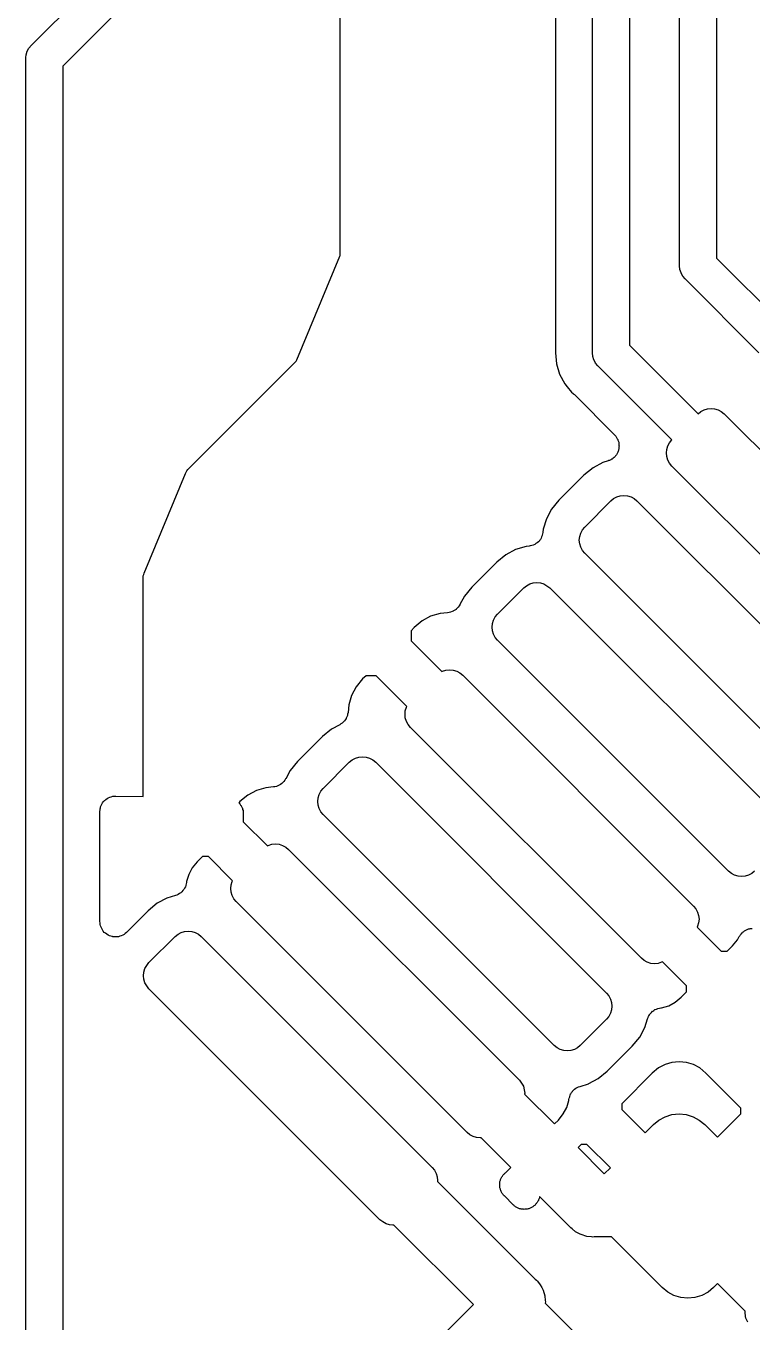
# Model space of a CAD drawing. Extents: x 70 to 232, y -100 to -50.
# Drawn here: x 223.93 to 226.87, y -70.88 to -65.62 of the extents above; entities that cross this region are included whole.
import ezdxf

# ---------------------------------------------------------------- set-up
doc = ezdxf.new("R2010")
doc.units = 0
doc.layers.add('BLACK', color=7, linetype='CONTINUOUS')

msp = doc.modelspace()

# ---------------------------------------------------------------- linework, layer by layer
at = {"layer": 'BLACK', "linetype": 'CONTINUOUS'}
for p, q in [((225.2, -66.5469), (225.2, -61.7933)), ((226.224, -66.9414), (226.224, -62.5283)), ((226.074, -62.5388), (226.074, -66.9309)), ((226.374, -62.5557), (226.374, -66.914)), ((226.577, -66.5878), (226.577, -62.7335)), ((226.727, -62.8261), (226.727, -66.5604)), ((223.95, -65.6944), (224.425, -65.2189)), ((224.55, -65.3056), (224.075, -65.7811)), ((223.925, -65.7459), (223.926, -65.7353)), ((223.926, -65.7353), (223.93, -65.7212)), ((223.93, -65.7212), (223.937, -65.7081)), ((223.937, -65.7081), (223.947, -65.6967)), ((223.947, -65.6967), (223.95, -65.6944)), ((223.925, -65.75), (223.925, -65.7459)), ((223.925, -65.7537), (223.925, -65.75)), ((223.925, -73.075), (223.925, -65.7537)), ((224.075, -65.7811), (224.075, -73.075)), ((225.024, -66.9739), (225.199, -66.5529)), ((225.199, -66.5529), (225.2, -66.5499)), ((225.2, -66.5499), (225.2, -66.5469)), ((226.727, -66.5604), (227.005, -66.8385)), ((226.577, -66.5915), (226.577, -66.5878)), ((226.578, -66.6062), (226.577, -66.5915)), ((226.583, -66.6203), (226.578, -66.6062)), ((226.585, -66.6246), (226.583, -66.6203)), ((226.59, -66.6334), (226.585, -66.6246)), ((226.599, -66.6448), (226.59, -66.6334)), ((226.602, -66.6471), (226.599, -66.6448)), ((226.899, -66.9445), (226.602, -66.6471)), ((226.074, -66.9318), (226.073, -66.9344)), ((226.073, -66.9344), (226.073, -66.9371)), ((226.073, -66.9371), (226.073, -66.9451)), ((226.073, -66.9451), (226.077, -66.9892)), ((226.074, -66.9309), (226.074, -66.9318)), ((226.223, -66.9451), (226.224, -66.9414)), ((226.225, -66.9598), (226.223, -66.9451)), ((226.374, -66.914), (226.652, -67.192)), ((224.586, -67.4143), (225.021, -66.979)), ((225.021, -66.979), (225.023, -66.9766)), ((225.023, -66.9766), (225.024, -66.9739)), ((226.077, -66.9892), (226.09, -67.0316)), ((226.229, -66.9739), (226.225, -66.9598)), ((226.234, -66.9825), (226.229, -66.9739)), ((226.236, -66.9869), (226.234, -66.9825)), ((226.245, -66.9983), (226.236, -66.9869)), ((226.248, -67.0007), (226.245, -66.9983)), ((226.546, -67.2981), (226.248, -67.0007)), ((226.09, -67.0316), (226.111, -67.0707)), ((226.111, -67.0707), (226.121, -67.0828)), ((226.121, -67.0828), (226.121, -67.0828)), ((226.121, -67.0828), (226.139, -67.1049)), ((226.139, -67.1049), (226.145, -67.11)), ((226.145, -67.11), (226.146, -67.1106)), ((226.146, -67.1106), (226.147, -67.1125)), ((226.147, -67.1125), (226.15, -67.1142)), ((226.15, -67.1142), (226.313, -67.2778)), ((226.652, -67.192), (226.663, -67.1827)), ((226.663, -67.1827), (226.676, -67.1758)), ((226.676, -67.1758), (226.69, -67.1715)), ((226.69, -67.1715), (226.705, -67.1701)), ((226.705, -67.1701), (226.719, -67.1715)), ((226.719, -67.1715), (226.733, -67.1758)), ((226.733, -67.1758), (226.746, -67.1827)), ((226.746, -67.1827), (226.758, -67.192)), ((226.758, -67.192), (227.695, -68.1289)), ((226.313, -67.2778), (226.314, -67.2784)), ((226.314, -67.2784), (226.316, -67.2807)), ((226.316, -67.2807), (226.318, -67.2828)), ((226.318, -67.2828), (226.319, -67.2855)), ((226.319, -67.2855), (226.321, -67.2881)), ((226.321, -67.2881), (226.323, -67.2907)), ((226.323, -67.2907), (226.324, -67.2932)), ((226.324, -67.2932), (226.326, -67.2962)), ((226.326, -67.2962), (226.327, -67.2991)), ((226.327, -67.2991), (226.328, -67.3019)), ((226.328, -67.3019), (226.329, -67.3047)), ((226.329, -67.3047), (226.33, -67.3079)), ((226.33, -67.3079), (226.331, -67.311)), ((226.331, -67.311), (226.331, -67.3139)), ((226.331, -67.3139), (226.331, -67.3168)), ((226.331, -67.3168), (226.331, -67.3201)), ((226.331, -67.3201), (226.332, -67.3233)), ((226.529, -67.3224), (226.536, -67.3095)), ((226.536, -67.3095), (226.546, -67.2981)), ((226.306, -67.3736), (226.303, -67.3757)), ((226.308, -67.3718), (226.306, -67.3736)), ((226.311, -67.3697), (226.308, -67.3718)), ((226.313, -67.3679), (226.311, -67.3697)), ((226.315, -67.3654), (226.313, -67.3679)), ((226.317, -67.3631), (226.315, -67.3654)), ((226.319, -67.3606), (226.317, -67.3631)), ((226.321, -67.3584), (226.319, -67.3606)), ((226.322, -67.3555), (226.321, -67.3584)), ((226.324, -67.3528), (226.322, -67.3555)), ((226.325, -67.3501), (226.324, -67.3528)), ((226.327, -67.3475), (226.325, -67.3501)), ((226.328, -67.3444), (226.327, -67.3475)), ((226.329, -67.3414), (226.328, -67.3444)), ((226.33, -67.3357), (226.329, -67.3385)), ((226.329, -67.3385), (226.329, -67.3414)), ((226.331, -67.3324), (226.33, -67.3357)), ((226.332, -67.3233), (226.331, -67.3263)), ((226.331, -67.3263), (226.331, -67.3292)), ((226.331, -67.3292), (226.331, -67.3324)), ((226.524, -67.3511), (226.525, -67.3365)), ((226.525, -67.3658), (226.524, -67.3511)), ((226.525, -67.3365), (226.529, -67.3224)), ((226.529, -67.3798), (226.525, -67.3658)), ((224.575, -67.429), (224.578, -67.4239)), ((224.578, -67.4232), (224.582, -67.4188)), ((224.578, -67.4236), (224.578, -67.4232)), ((224.578, -67.4239), (224.578, -67.4236)), ((224.582, -67.4188), (224.586, -67.4143)), ((226.226, -67.4109), (226.189, -67.441)), ((226.265, -67.3901), (226.226, -67.4109)), ((226.287, -67.3834), (226.265, -67.3901)), ((226.289, -67.3823), (226.287, -67.3834)), ((226.292, -67.3815), (226.289, -67.3823)), ((226.295, -67.3799), (226.292, -67.3815)), ((226.298, -67.3787), (226.295, -67.3799)), ((226.301, -67.377), (226.298, -67.3787)), ((226.303, -67.3757), (226.301, -67.377)), ((226.536, -67.3928), (226.529, -67.3798)), ((226.546, -67.4042), (226.536, -67.3928)), ((227.483, -68.3411), (226.546, -67.4042)), ((224.405, -67.8383), (224.572, -67.4349)), ((224.572, -67.4341), (224.575, -67.429)), ((224.572, -67.4348), (224.572, -67.4341)), ((224.572, -67.4349), (224.572, -67.4348)), ((224.572, -67.4348), (224.572, -67.4348)), ((224.572, -67.4348), (224.572, -67.4348)), ((226.189, -67.441), (226.087, -67.5426)), ((226.309, -67.5363), (226.322, -67.5293)), ((226.322, -67.5293), (226.336, -67.5251)), ((226.336, -67.5251), (226.351, -67.5236)), ((226.351, -67.5236), (226.366, -67.5251)), ((226.366, -67.5251), (226.38, -67.5293)), ((226.38, -67.5293), (226.393, -67.5363)), ((226.057, -67.5793), (226.037, -67.6183)), ((226.087, -67.5426), (226.057, -67.5793)), ((226.192, -67.6517), (226.298, -67.5456)), ((226.298, -67.5456), (226.309, -67.5363)), ((226.393, -67.5363), (226.404, -67.5456)), ((226.404, -67.5456), (227.341, -68.4825)), ((226.037, -67.6183), (226.024, -67.6606)), ((226.02, -67.6856), (226.017, -67.6911)), ((226.021, -67.6793), (226.02, -67.6852)), ((226.02, -67.6852), (226.02, -67.6854)), ((226.02, -67.6854), (226.02, -67.6856)), ((226.022, -67.6735), (226.021, -67.6793)), ((226.024, -67.6606), (226.022, -67.6726)), ((226.022, -67.6726), (226.022, -67.673)), ((226.022, -67.673), (226.022, -67.673)), ((226.022, -67.673), (226.022, -67.673)), ((226.022, -67.673), (226.022, -67.6735)), ((226.17, -67.7047), (226.172, -67.6901)), ((226.172, -67.6901), (226.176, -67.676)), ((226.176, -67.676), (226.183, -67.663)), ((226.183, -67.663), (226.192, -67.6517)), ((225.954, -67.7308), (225.911, -67.7436)), ((225.966, -67.7296), (225.954, -67.7308)), ((225.971, -67.7284), (225.966, -67.7296)), ((225.977, -67.7273), (225.971, -67.7284)), ((225.978, -67.7272), (225.977, -67.7272)), ((225.977, -67.7272), (225.977, -67.7273)), ((225.983, -67.7249), (225.978, -67.7272)), ((225.989, -67.7227), (225.983, -67.7249)), ((225.994, -67.7192), (225.989, -67.7225)), ((225.989, -67.7225), (225.989, -67.7226)), ((225.989, -67.7226), (225.989, -67.7227)), ((225.999, -67.7159), (225.994, -67.7192)), ((226.004, -67.7114), (225.999, -67.7156)), ((225.999, -67.7156), (225.999, -67.7157)), ((225.999, -67.7157), (225.999, -67.7159)), ((226.008, -67.7072), (226.004, -67.7114)), ((226.012, -67.7019), (226.008, -67.7069)), ((226.008, -67.7069), (226.008, -67.707)), ((226.008, -67.707), (226.008, -67.7072)), ((226.015, -67.697), (226.012, -67.7019)), ((226.017, -67.6911), (226.015, -67.6966)), ((226.015, -67.6966), (226.015, -67.6968)), ((226.015, -67.6968), (226.015, -67.697)), ((226.172, -67.7193), (226.17, -67.7047)), ((226.176, -67.7334), (226.172, -67.7193)), ((226.183, -67.7464), (226.176, -67.7334)), ((225.836, -67.7945), (225.734, -67.8962)), ((225.872, -67.7645), (225.836, -67.7945)), ((225.911, -67.7436), (225.872, -67.7645)), ((226.192, -67.7577), (226.183, -67.7464)), ((227.129, -68.6946), (226.192, -67.7577)), ((224.401, -67.8494), (224.403, -67.8439)), ((224.403, -67.8439), (224.405, -67.8383)), ((224.4, -67.8617), (224.401, -67.856)), ((224.4, -67.8625), (224.4, -67.8617)), ((224.4, -67.8626), (224.4, -67.8625)), ((224.4, -67.8625), (224.4, -67.8625)), ((224.4, -67.8625), (224.4, -67.8625)), ((224.4, -68.7453), (224.4, -67.8626)), ((224.401, -67.8498), (224.401, -67.8494)), ((224.401, -67.8502), (224.401, -67.8498)), ((224.401, -67.856), (224.401, -67.8502)), ((225.734, -67.8962), (225.704, -67.9328)), ((225.838, -68.0052), (225.945, -67.8991)), ((225.945, -67.8991), (225.956, -67.8898)), ((225.956, -67.8898), (225.969, -67.8829)), ((225.969, -67.8829), (225.983, -67.8786)), ((225.983, -67.8786), (225.998, -67.8772)), ((225.998, -67.8772), (226.012, -67.8786)), ((226.012, -67.8786), (226.026, -67.8829)), ((226.026, -67.8829), (226.039, -67.8898)), ((226.039, -67.8898), (226.051, -67.8991)), ((226.051, -67.8991), (226.988, -68.8361)), ((225.704, -67.9328), (225.686, -67.9662)), ((225.605, -68.0026), (225.567, -68.014)), ((225.636, -67.9995), (225.605, -68.0026)), ((225.642, -67.9983), (225.636, -67.9995)), ((225.648, -67.9972), (225.642, -67.9983)), ((225.654, -67.9948), (225.648, -67.997)), ((225.648, -67.997), (225.648, -67.9971)), ((225.648, -67.9971), (225.648, -67.9972)), ((225.659, -67.9926), (225.654, -67.9948)), ((225.66, -67.9924), (225.659, -67.9926)), ((225.665, -67.9891), (225.66, -67.9923)), ((225.66, -67.9923), (225.66, -67.9924)), ((225.67, -67.9858), (225.665, -67.9891)), ((225.674, -67.9813), (225.67, -67.9855)), ((225.67, -67.9855), (225.67, -67.9856)), ((225.67, -67.9856), (225.67, -67.9858)), ((225.679, -67.9772), (225.674, -67.9813)), ((225.682, -67.9718), (225.679, -67.9767)), ((225.679, -67.9767), (225.679, -67.9769)), ((225.679, -67.9769), (225.679, -67.9772)), ((225.686, -67.967), (225.682, -67.9718)), ((225.686, -67.9662), (225.686, -67.9664)), ((225.686, -67.9664), (225.686, -67.9664)), ((225.686, -67.9664), (225.686, -67.9664)), ((225.686, -67.9664), (225.686, -67.967)), ((225.829, -68.0166), (225.838, -68.0052)), ((225.532, -68.0326), (225.5, -68.059)), ((225.567, -68.014), (225.532, -68.0326)), ((225.817, -68.0582), (225.818, -68.0436)), ((225.818, -68.0729), (225.817, -68.0582)), ((225.818, -68.0436), (225.822, -68.0295)), ((225.822, -68.0295), (225.829, -68.0166)), ((225.5, -68.059), (225.488, -68.0723)), ((225.488, -68.0723), (225.488, -68.1139)), ((225.822, -68.0869), (225.818, -68.0729)), ((225.829, -68.0999), (225.822, -68.0869)), ((225.838, -68.1113), (225.829, -68.0999)), ((225.488, -68.1139), (225.612, -68.2383)), ((226.775, -69.0482), (225.838, -68.1113)), ((225.291, -68.2679), (225.265, -68.3001)), ((225.305, -68.2553), (225.291, -68.2679)), ((225.346, -68.2553), (225.305, -68.2553)), ((225.47, -68.3797), (225.346, -68.2553)), ((225.612, -68.2383), (225.615, -68.2364)), ((225.615, -68.2364), (225.629, -68.2322)), ((225.629, -68.2322), (225.644, -68.2307)), ((225.644, -68.2307), (225.659, -68.2322)), ((225.659, -68.2322), (225.673, -68.2364)), ((225.673, -68.2364), (225.686, -68.2434)), ((225.686, -68.2434), (225.697, -68.2527)), ((225.697, -68.2527), (226.634, -69.1896)), ((225.265, -68.3001), (225.246, -68.3349)), ((225.235, -68.3726), (225.232, -68.404)), ((225.246, -68.3349), (225.235, -68.3726)), ((225.227, -68.4224), (225.224, -68.4278)), ((225.229, -68.417), (225.227, -68.4224)), ((225.23, -68.4107), (225.229, -68.4164)), ((225.229, -68.4164), (225.229, -68.4167)), ((225.229, -68.4167), (225.229, -68.417)), ((225.232, -68.4049), (225.23, -68.4107)), ((225.232, -68.404), (225.232, -68.4042)), ((225.232, -68.4042), (225.232, -68.4043)), ((225.232, -68.4043), (225.232, -68.4043)), ((225.232, -68.4043), (225.232, -68.4049)), ((225.463, -68.4118), (225.464, -68.3972)), ((225.464, -68.4264), (225.463, -68.4118)), ((225.464, -68.3972), (225.469, -68.3831)), ((225.469, -68.4405), (225.464, -68.4264)), ((225.469, -68.3831), (225.47, -68.3797)), ((225.165, -68.4716), (225.128, -68.5017)), ((225.198, -68.4538), (225.165, -68.4716)), ((225.203, -68.4505), (225.198, -68.4538)), ((225.208, -68.4473), (225.203, -68.4505)), ((225.209, -68.4469), (225.208, -68.447)), ((225.208, -68.447), (225.208, -68.4473)), ((225.213, -68.4427), (225.209, -68.4469)), ((225.217, -68.4386), (225.213, -68.4427)), ((225.218, -68.4381), (225.217, -68.4383)), ((225.217, -68.4383), (225.217, -68.4386)), ((225.221, -68.4332), (225.218, -68.4381)), ((225.224, -68.4284), (225.221, -68.4332)), ((225.224, -68.4278), (225.224, -68.4281)), ((225.224, -68.4281), (225.224, -68.4284)), ((225.476, -68.4535), (225.469, -68.4405)), ((225.485, -68.4648), (225.476, -68.4535)), ((226.422, -69.4017), (225.485, -68.4648)), ((225.128, -68.5017), (225.027, -68.6033)), ((225.276, -68.5857), (225.29, -68.5843)), ((225.29, -68.5843), (225.305, -68.5857)), ((225.027, -68.6033), (224.997, -68.6399)), ((225.131, -68.7123), (225.237, -68.6062)), ((225.237, -68.6062), (225.249, -68.5969)), ((225.249, -68.5969), (225.262, -68.59)), ((225.262, -68.59), (225.276, -68.5857)), ((225.305, -68.5857), (225.319, -68.59)), ((225.319, -68.59), (225.332, -68.5969)), ((225.332, -68.5969), (225.344, -68.6062)), ((225.344, -68.6062), (226.28, -69.5432)), ((224.967, -68.6884), (224.963, -68.6926)), ((224.971, -68.6843), (224.967, -68.6884)), ((224.972, -68.684), (224.971, -68.6843)), ((224.975, -68.6789), (224.972, -68.6838)), ((224.972, -68.6838), (224.972, -68.684)), ((224.978, -68.6741), (224.975, -68.6789)), ((224.979, -68.6736), (224.978, -68.6741)), ((224.997, -68.6399), (224.979, -68.6733)), ((224.979, -68.6733), (224.979, -68.6735)), ((224.979, -68.6735), (224.979, -68.6735)), ((224.979, -68.6735), (224.979, -68.6736)), ((224.825, -68.7397), (224.793, -68.7661)), ((224.86, -68.7211), (224.825, -68.7397)), ((224.898, -68.7097), (224.86, -68.7211)), ((224.929, -68.7066), (224.898, -68.7097)), ((224.935, -68.7054), (224.929, -68.7066)), ((224.941, -68.7043), (224.935, -68.7054)), ((224.947, -68.7019), (224.941, -68.7042)), ((224.941, -68.7042), (224.941, -68.7042)), ((224.941, -68.7042), (224.941, -68.7043)), ((224.952, -68.6997), (224.947, -68.7019)), ((224.953, -68.6994), (224.952, -68.6995)), ((224.952, -68.6995), (224.952, -68.6997)), ((224.958, -68.6962), (224.953, -68.6994)), ((224.963, -68.6929), (224.958, -68.6962)), ((224.963, -68.6926), (224.963, -68.6927)), ((224.963, -68.6927), (224.963, -68.6929)), ((225.111, -68.7507), (225.115, -68.7366)), ((225.115, -68.7366), (225.122, -68.7237)), ((225.122, -68.7237), (225.131, -68.7123)), ((224.226, -68.7934), (224.227, -68.7931)), ((224.226, -68.7937), (224.226, -68.7934)), ((224.226, -68.7995), (224.226, -68.7937)), ((224.227, -68.7931), (224.228, -68.7875)), ((224.228, -68.7875), (224.23, -68.7819)), ((224.23, -68.7813), (224.233, -68.7762)), ((224.23, -68.7816), (224.23, -68.7813)), ((224.23, -68.7819), (224.23, -68.7816)), ((224.233, -68.7762), (224.236, -68.771)), ((224.236, -68.7705), (224.24, -68.766)), ((224.236, -68.7708), (224.236, -68.7705)), ((224.236, -68.771), (224.236, -68.7708)), ((224.24, -68.766), (224.244, -68.7615)), ((224.244, -68.7613), (224.245, -68.7611)), ((224.244, -68.7615), (224.244, -68.7613)), ((224.245, -68.7611), (224.249, -68.7575)), ((224.249, -68.7575), (224.254, -68.7538)), ((224.254, -68.7534), (224.259, -68.7508)), ((224.254, -68.7536), (224.254, -68.7534)), ((224.254, -68.7538), (224.254, -68.7536)), ((224.259, -68.7508), (224.265, -68.748)), ((224.265, -68.7478), (224.271, -68.7462)), ((224.265, -68.7479), (224.265, -68.7478)), ((224.265, -68.748), (224.265, -68.7479)), ((224.271, -68.7462), (224.277, -68.7445)), ((224.277, -68.7444), (224.283, -68.7439)), ((224.277, -68.7445), (224.277, -68.7444)), ((224.277, -68.7445), (224.277, -68.7445)), ((224.283, -68.7439), (224.289, -68.7434)), ((224.289, -68.7434), (224.289, -68.7434)), ((224.289, -68.7434), (224.29, -68.7434)), ((224.29, -68.7434), (224.4, -68.7453)), ((224.793, -68.7661), (224.789, -68.7705)), ((224.789, -68.7705), (224.789, -68.7707)), ((224.789, -68.7707), (224.79, -68.7712)), ((224.79, -68.7712), (224.793, -68.7755)), ((224.793, -68.7755), (224.796, -68.7797)), ((224.796, -68.7797), (224.797, -68.7804)), ((224.797, -68.7804), (224.797, -68.781)), ((224.797, -68.781), (224.8, -68.7859)), ((224.8, -68.7859), (224.802, -68.7906)), ((224.802, -68.7906), (224.802, -68.7914)), ((224.802, -68.7914), (224.803, -68.7921)), ((224.803, -68.7921), (224.804, -68.7973)), ((225.109, -68.7653), (225.111, -68.7507)), ((225.111, -68.78), (225.109, -68.7653)), ((225.115, -68.794), (225.111, -68.78)), ((225.122, -68.807), (225.115, -68.794)), ((224.225, -68.8054), (224.226, -68.7995)), ((224.225, -68.8057), (224.225, -68.8054)), ((224.225, -68.806), (224.225, -68.8057)), ((224.225, -68.8069), (224.225, -68.806)), ((224.225, -69.2518), (224.225, -68.8069)), ((224.804, -68.7973), (224.806, -68.8025)), ((224.806, -68.8025), (224.806, -68.8033)), ((224.806, -68.8033), (224.806, -68.804)), ((224.806, -68.804), (224.806, -68.8094)), ((224.806, -68.8094), (224.807, -68.8148)), ((224.807, -68.8148), (224.807, -68.8475)), ((224.807, -68.8475), (224.905, -68.9454)), ((225.131, -68.8184), (225.122, -68.807)), ((226.068, -69.7553), (225.131, -68.8184)), ((224.905, -68.9454), (224.908, -68.9435)), ((224.908, -68.9435), (224.922, -68.9393)), ((224.922, -68.9393), (224.937, -68.9378)), ((224.937, -68.9378), (224.952, -68.9393)), ((224.952, -68.9393), (224.966, -68.9435)), ((224.966, -68.9435), (224.979, -68.9505)), ((224.979, -68.9505), (224.99, -68.9598)), ((224.642, -68.9889), (224.62, -69.0103)), ((224.666, -68.9889), (224.642, -68.9889)), ((224.763, -69.0868), (224.666, -68.9889)), ((224.99, -68.9598), (225.927, -69.8967)), ((224.599, -69.0352), (224.586, -69.0612)), ((224.62, -69.0103), (224.599, -69.0352)), ((226.787, -69.0575), (226.775, -69.0482)), ((226.8, -69.0644), (226.787, -69.0575)), ((226.87, -69.0575), (226.857, -69.0644)), ((226.881, -69.0482), (226.87, -69.0575)), ((224.574, -69.1057), (224.572, -69.1111)), ((224.575, -69.0994), (224.574, -69.1052)), ((224.574, -69.1052), (224.574, -69.1054)), ((224.574, -69.1054), (224.574, -69.1057)), ((224.577, -69.0936), (224.575, -69.0994)), ((224.586, -69.0612), (224.577, -69.0895)), ((224.577, -69.0895), (224.577, -69.0927)), ((224.577, -69.0927), (224.577, -69.093)), ((224.577, -69.093), (224.577, -69.093)), ((224.577, -69.093), (224.577, -69.0931)), ((224.577, -69.0931), (224.577, -69.0936)), ((224.756, -69.1189), (224.757, -69.1043)), ((224.757, -69.1043), (224.762, -69.0902)), ((224.762, -69.0902), (224.763, -69.0868)), ((226.814, -69.0687), (226.8, -69.0644)), ((226.828, -69.0702), (226.814, -69.0687)), ((226.843, -69.0687), (226.828, -69.0702)), ((226.857, -69.0644), (226.843, -69.0687)), ((224.497, -69.1578), (224.458, -69.1787)), ((224.532, -69.1473), (224.497, -69.1578)), ((224.537, -69.145), (224.532, -69.1473)), ((224.543, -69.1428), (224.537, -69.145)), ((224.548, -69.1392), (224.543, -69.1425)), ((224.543, -69.1425), (224.543, -69.1426)), ((224.543, -69.1426), (224.543, -69.1428)), ((224.553, -69.136), (224.548, -69.1392)), ((224.554, -69.1356), (224.553, -69.1358)), ((224.553, -69.1358), (224.553, -69.136)), ((224.558, -69.1315), (224.554, -69.1356)), ((224.562, -69.1273), (224.558, -69.1315)), ((224.566, -69.122), (224.562, -69.1269)), ((224.562, -69.1269), (224.562, -69.1271)), ((224.562, -69.1271), (224.562, -69.1273)), ((224.569, -69.1171), (224.566, -69.122)), ((224.572, -69.1111), (224.569, -69.1166)), ((224.569, -69.1166), (224.569, -69.1169)), ((224.569, -69.1169), (224.569, -69.1171)), ((224.757, -69.1335), (224.756, -69.1189)), ((224.762, -69.1476), (224.757, -69.1335)), ((224.768, -69.1606), (224.762, -69.1476)), ((224.778, -69.1719), (224.768, -69.1606)), ((224.421, -69.2088), (224.333, -69.2967)), ((224.458, -69.1787), (224.421, -69.2088)), ((225.715, -70.1088), (224.778, -69.1719)), ((226.634, -69.1896), (226.643, -69.201)), ((226.643, -69.201), (226.65, -69.2139)), ((226.65, -69.2139), (226.654, -69.228)), ((224.226, -69.2578), (224.225, -69.2518)), ((224.226, -69.2639), (224.226, -69.2578)), ((224.226, -69.264), (224.226, -69.2639)), ((224.226, -69.2641), (224.226, -69.264)), ((224.228, -69.2701), (224.226, -69.2641)), ((226.654, -69.2573), (226.65, -69.2713)), ((226.654, -69.228), (226.656, -69.2426)), ((226.656, -69.2426), (226.654, -69.2573)), ((224.23, -69.2758), (224.228, -69.2701)), ((224.23, -69.2759), (224.23, -69.2758)), ((224.23, -69.276), (224.23, -69.2759)), ((224.233, -69.2814), (224.23, -69.276)), ((224.235, -69.2867), (224.233, -69.2814)), ((224.236, -69.2868), (224.235, -69.2867)), ((224.236, -69.2869), (224.236, -69.2868)), ((224.239, -69.2916), (224.236, -69.2869)), ((224.243, -69.2964), (224.239, -69.2916)), ((224.243, -69.2965), (224.243, -69.2964)), ((224.243, -69.2964), (224.243, -69.2964)), ((224.248, -69.3004), (224.243, -69.2965)), ((224.253, -69.3043), (224.248, -69.3004)), ((224.253, -69.3044), (224.253, -69.3043)), ((224.258, -69.3073), (224.253, -69.3044)), ((224.253, -69.3044), (224.253, -69.3044)), ((224.264, -69.3102), (224.258, -69.3073)), ((224.264, -69.3103), (224.264, -69.3102)), ((224.27, -69.3121), (224.264, -69.3103)), ((224.264, -69.3103), (224.264, -69.3103)), ((224.276, -69.3139), (224.27, -69.3121)), ((224.276, -69.314), (224.276, -69.3139)), ((224.282, -69.3146), (224.276, -69.314)), ((224.276, -69.314), (224.276, -69.314)), ((224.288, -69.3153), (224.282, -69.3146)), ((224.294, -69.3147), (224.288, -69.3153)), ((224.288, -69.3153), (224.288, -69.3153)), ((224.288, -69.3153), (224.288, -69.3153)), ((224.3, -69.3142), (224.294, -69.3147)), ((224.306, -69.3124), (224.3, -69.3142)), ((224.3, -69.3142), (224.3, -69.3142)), ((224.3, -69.3142), (224.3, -69.3142)), ((224.312, -69.3107), (224.306, -69.3124)), ((224.318, -69.3078), (224.312, -69.3107)), ((224.312, -69.3107), (224.312, -69.3107)), ((224.312, -69.3107), (224.312, -69.3107)), ((224.323, -69.305), (224.318, -69.3078)), ((224.328, -69.3011), (224.323, -69.3049)), ((224.323, -69.3049), (224.323, -69.305)), ((224.323, -69.305), (224.323, -69.305)), ((224.333, -69.2973), (224.328, -69.3011)), ((224.333, -69.2967), (224.333, -69.2971)), ((224.333, -69.2971), (224.333, -69.2972)), ((224.333, -69.2972), (224.333, -69.2972)), ((224.333, -69.2972), (224.333, -69.2973)), ((224.424, -69.4194), (224.53, -69.3134)), ((224.53, -69.3134), (224.542, -69.304)), ((224.542, -69.304), (224.555, -69.2971)), ((224.555, -69.2971), (224.569, -69.2928)), ((224.569, -69.2928), (224.583, -69.2914)), ((224.583, -69.2914), (224.598, -69.2928)), ((224.598, -69.2928), (224.612, -69.2971)), ((224.612, -69.2971), (224.625, -69.304)), ((224.625, -69.304), (224.636, -69.3134)), ((224.636, -69.3134), (225.573, -70.2503)), ((226.65, -69.2713), (226.648, -69.2748)), ((226.648, -69.2748), (226.746, -69.3726)), ((226.812, -69.3264), (226.819, -69.3138)), ((226.819, -69.313), (226.821, -69.3106)), ((226.819, -69.3138), (226.819, -69.313)), ((226.821, -69.3106), (226.823, -69.308)), ((226.823, -69.308), (226.825, -69.3055)), ((226.825, -69.3055), (226.827, -69.3028)), ((226.827, -69.3028), (226.829, -69.3008)), ((226.829, -69.3008), (226.83, -69.2985)), ((226.83, -69.2985), (226.833, -69.2964)), ((226.833, -69.2964), (226.835, -69.2941)), ((226.835, -69.2941), (226.838, -69.2926)), ((226.838, -69.2926), (226.84, -69.2907)), ((226.84, -69.2907), (226.843, -69.2892)), ((226.843, -69.2892), (226.846, -69.2874)), ((226.846, -69.2874), (226.848, -69.2863)), ((226.848, -69.2863), (226.851, -69.2849)), ((226.851, -69.2849), (226.854, -69.284)), ((226.854, -69.284), (226.857, -69.2828)), ((226.857, -69.2828), (226.86, -69.2822)), ((226.86, -69.2822), (226.863, -69.2814)), ((226.863, -69.2814), (226.866, -69.2811)), ((226.866, -69.2811), (226.869, -69.2805)), ((226.869, -69.2805), (226.872, -69.2805)), ((226.746, -69.3726), (226.77, -69.3726)), ((226.77, -69.3726), (226.792, -69.3512)), ((226.792, -69.3512), (226.812, -69.3264)), ((224.415, -69.4308), (224.424, -69.4194)), ((226.433, -69.4111), (226.422, -69.4017)), ((226.446, -69.418), (226.433, -69.4111)), ((226.46, -69.4223), (226.446, -69.418)), ((226.475, -69.4237), (226.46, -69.4223)), ((226.49, -69.4223), (226.475, -69.4237)), ((226.504, -69.418), (226.49, -69.4223)), ((226.507, -69.4162), (226.504, -69.418)), ((226.605, -69.514), (226.507, -69.4162)), ((224.402, -69.4725), (224.404, -69.4578)), ((224.404, -69.4871), (224.402, -69.4725)), ((224.404, -69.4578), (224.408, -69.4437)), ((224.408, -69.4437), (224.415, -69.4308)), ((224.408, -69.5012), (224.404, -69.4871)), ((224.415, -69.5141), (224.408, -69.5012)), ((224.424, -69.5255), (224.415, -69.5141)), ((225.361, -70.4624), (224.424, -69.5255)), ((226.605, -69.5376), (226.605, -69.514)), ((226.28, -69.5432), (226.29, -69.5545)), ((226.29, -69.5545), (226.297, -69.5675)), ((226.297, -69.5675), (226.301, -69.5816)), ((226.301, -69.5816), (226.302, -69.5962)), ((226.533, -69.594), (226.559, -69.5801)), ((226.559, -69.5801), (226.583, -69.5597)), ((226.583, -69.5597), (226.605, -69.5376)), ((226.297, -69.6249), (226.29, -69.6379)), ((226.301, -69.6108), (226.297, -69.6249)), ((226.302, -69.5962), (226.301, -69.6108)), ((226.449, -69.6414), (226.451, -69.6359)), ((226.451, -69.6359), (226.452, -69.6357)), ((226.452, -69.6354), (226.455, -69.6306)), ((226.452, -69.6357), (226.452, -69.6354)), ((226.455, -69.6306), (226.458, -69.6257)), ((226.458, -69.6257), (226.459, -69.6255)), ((226.459, -69.6252), (226.463, -69.6211)), ((226.459, -69.6255), (226.459, -69.6252)), ((226.463, -69.6211), (226.467, -69.6169)), ((226.467, -69.6168), (226.468, -69.6166)), ((226.467, -69.6169), (226.467, -69.6168)), ((226.468, -69.6166), (226.473, -69.6133)), ((226.473, -69.6133), (226.477, -69.6101)), ((226.477, -69.6101), (226.478, -69.61)), ((226.478, -69.6098), (226.483, -69.6076)), ((226.478, -69.61), (226.478, -69.6098)), ((226.483, -69.6076), (226.489, -69.6053)), ((226.489, -69.6052), (226.495, -69.6041)), ((226.489, -69.6053), (226.489, -69.6052)), ((226.489, -69.6053), (226.489, -69.6053)), ((226.495, -69.6041), (226.501, -69.6029)), ((226.501, -69.6029), (226.504, -69.6026)), ((226.504, -69.6026), (226.533, -69.594)), ((226.28, -69.6492), (226.174, -69.7553)), ((226.29, -69.6379), (226.28, -69.6492)), ((226.415, -69.7216), (226.436, -69.6826)), ((226.436, -69.6826), (226.447, -69.6477)), ((226.447, -69.6468), (226.449, -69.6414)), ((226.447, -69.6474), (226.447, -69.6468)), ((226.447, -69.6477), (226.447, -69.6474)), ((226.447, -69.6474), (226.447, -69.6474)), ((226.447, -69.6474), (226.447, -69.6474)), ((226.385, -69.7582), (226.415, -69.7216)), ((226.08, -69.7646), (226.068, -69.7553)), ((226.093, -69.7716), (226.08, -69.7646)), ((226.107, -69.7758), (226.093, -69.7716)), ((226.121, -69.7773), (226.107, -69.7758)), ((226.136, -69.7758), (226.121, -69.7773)), ((226.15, -69.7716), (226.136, -69.7758)), ((226.163, -69.7646), (226.15, -69.7716)), ((226.174, -69.7553), (226.163, -69.7646)), ((226.283, -69.8599), (226.385, -69.7582)), ((226.518, -69.8329), (226.492, -69.8469)), ((226.546, -69.8244), (226.518, -69.8329)), ((226.575, -69.8215), (226.546, -69.8244)), ((226.605, -69.8244), (226.575, -69.8215)), ((226.633, -69.8329), (226.605, -69.8244)), ((226.659, -69.8469), (226.633, -69.8329)), ((225.927, -69.8967), (225.936, -69.9081)), ((226.209, -69.9103), (226.247, -69.8899)), ((226.247, -69.8899), (226.283, -69.8599)), ((226.466, -69.8675), (226.343, -69.9924)), ((226.492, -69.8469), (226.466, -69.8675)), ((226.684, -69.8675), (226.659, -69.8469)), ((226.825, -70.0101), (226.684, -69.8675)), ((225.936, -69.9081), (225.943, -69.921)), ((225.943, -69.921), (225.947, -69.9351)), ((225.947, -69.9351), (225.949, -69.9497)), ((225.949, -69.9497), (225.948, -69.9537)), ((226.133, -69.9576), (226.135, -69.952)), ((226.135, -69.952), (226.136, -69.9518)), ((226.136, -69.9515), (226.139, -69.9466)), ((226.136, -69.9518), (226.136, -69.9515)), ((226.139, -69.9466), (226.142, -69.9417)), ((226.142, -69.9415), (226.143, -69.9413)), ((226.142, -69.9417), (226.142, -69.9415)), ((226.143, -69.9413), (226.147, -69.9371)), ((226.147, -69.9371), (226.151, -69.933)), ((226.151, -69.9326), (226.156, -69.9294)), ((226.151, -69.9328), (226.151, -69.9326)), ((226.151, -69.933), (226.151, -69.9328)), ((226.156, -69.9294), (226.161, -69.9261)), ((226.161, -69.9261), (226.162, -69.926)), ((226.162, -69.9259), (226.167, -69.9237)), ((226.162, -69.926), (226.162, -69.9259)), ((226.167, -69.9237), (226.173, -69.9214)), ((226.173, -69.9214), (226.208, -69.9108)), ((226.208, -69.9108), (226.209, -69.9103)), ((226.209, -69.9103), (226.209, -69.9103)), ((225.948, -69.9537), (226.069, -70.0739)), ((226.119, -70.0074), (226.128, -69.9792)), ((226.128, -69.975), (226.129, -69.9691)), ((226.128, -69.9759), (226.128, -69.975)), ((226.128, -69.9792), (226.128, -69.9759)), ((226.129, -69.9691), (226.131, -69.9635)), ((226.131, -69.9629), (226.133, -69.9576)), ((226.131, -69.9632), (226.131, -69.9629)), ((226.131, -69.9635), (226.131, -69.9632)), ((226.343, -69.9924), (226.343, -70.0154)), ((226.085, -70.0583), (226.105, -70.0335)), ((226.105, -70.0335), (226.119, -70.0074)), ((226.343, -70.0154), (226.437, -70.1101)), ((226.493, -70.0581), (226.519, -70.0445)), ((226.519, -70.0445), (226.546, -70.0361)), ((226.546, -70.0361), (226.575, -70.0333)), ((226.575, -70.0333), (226.604, -70.0361)), ((226.604, -70.0361), (226.632, -70.0445)), ((226.632, -70.0445), (226.657, -70.0581)), ((226.731, -70.1277), (226.825, -70.0331)), ((226.825, -70.0331), (226.825, -70.0101)), ((225.726, -70.1182), (225.715, -70.1088)), ((226.069, -70.0739), (226.085, -70.0583)), ((226.437, -70.1101), (226.471, -70.0765)), ((226.471, -70.0765), (226.493, -70.0581)), ((226.657, -70.0581), (226.68, -70.0765)), ((226.68, -70.0765), (226.731, -70.1277)), ((225.739, -70.1251), (225.726, -70.1182)), ((225.753, -70.1294), (225.739, -70.1251)), ((225.768, -70.1308), (225.753, -70.1294)), ((225.772, -70.1304), (225.768, -70.1308)), ((225.892, -70.2507), (225.772, -70.1304)), ((226.178, -70.1569), (226.165, -70.1701)), ((226.201, -70.1569), (226.178, -70.1569)), ((226.296, -70.2515), (226.201, -70.1569)), ((226.165, -70.1701), (226.271, -70.2763)), ((225.573, -70.2503), (225.583, -70.2616)), ((225.583, -70.2616), (225.59, -70.2746)), ((225.87, -70.2718), (225.876, -70.2668)), ((225.876, -70.2668), (225.892, -70.2507)), ((226.271, -70.2763), (226.296, -70.2515)), ((225.59, -70.2746), (225.594, -70.2887)), ((225.594, -70.2887), (225.595, -70.3033)), ((225.595, -70.3033), (225.595, -70.3072)), ((225.595, -70.3072), (225.991, -70.7034)), ((225.847, -70.3145), (225.848, -70.3112)), ((225.847, -70.3174), (225.847, -70.3145)), ((225.847, -70.3202), (225.847, -70.3174)), ((225.848, -70.3079), (225.849, -70.3052)), ((225.848, -70.3112), (225.848, -70.3079)), ((225.849, -70.3052), (225.85, -70.3023)), ((225.85, -70.3023), (225.851, -70.2993)), ((225.851, -70.2993), (225.852, -70.2961)), ((225.852, -70.2961), (225.853, -70.2936)), ((225.853, -70.2936), (225.855, -70.2909)), ((225.855, -70.2909), (225.856, -70.2881)), ((225.856, -70.2881), (225.858, -70.2852)), ((225.858, -70.2852), (225.86, -70.283)), ((225.86, -70.283), (225.861, -70.2806)), ((225.861, -70.2806), (225.864, -70.2782)), ((225.864, -70.2782), (225.866, -70.2757)), ((225.866, -70.2757), (225.868, -70.2739)), ((225.868, -70.2739), (225.87, -70.2718)), ((225.847, -70.3235), (225.847, -70.3202)), ((225.847, -70.3269), (225.847, -70.3235)), ((225.848, -70.3297), (225.847, -70.3269)), ((225.848, -70.3326), (225.848, -70.3297)), ((225.849, -70.3358), (225.848, -70.3326)), ((225.85, -70.339), (225.849, -70.3358)), ((225.851, -70.3417), (225.85, -70.339)), ((225.852, -70.3445), (225.851, -70.3417)), ((225.853, -70.3474), (225.852, -70.3445)), ((225.854, -70.3505), (225.853, -70.3474)), ((225.856, -70.3529), (225.854, -70.3505)), ((225.857, -70.3555), (225.856, -70.3529)), ((225.859, -70.3581), (225.857, -70.3555)), ((225.861, -70.3608), (225.859, -70.3581)), ((225.863, -70.3629), (225.861, -70.3608)), ((225.865, -70.3652), (225.863, -70.3629)), ((225.866, -70.3658), (225.865, -70.3652)), ((225.902, -70.402), (225.866, -70.3658)), ((226.009, -70.3701), (226.008, -70.3732)), ((226.132, -70.4911), (226.009, -70.3679)), ((226.009, -70.3679), (226.009, -70.3701)), ((225.904, -70.4039), (225.902, -70.402)), ((225.906, -70.406), (225.904, -70.4039)), ((225.909, -70.4078), (225.906, -70.406)), ((225.911, -70.4099), (225.909, -70.4078)), ((225.914, -70.4113), (225.911, -70.4099)), ((225.916, -70.4129), (225.914, -70.4113)), ((225.919, -70.4142), (225.916, -70.4129)), ((225.922, -70.4157), (225.919, -70.4142)), ((225.925, -70.4166), (225.922, -70.4157)), ((225.928, -70.4178), (225.925, -70.4166)), ((225.931, -70.4184), (225.928, -70.4178)), ((225.934, -70.4193), (225.931, -70.4184)), ((225.937, -70.4196), (225.934, -70.4193)), ((225.94, -70.4202), (225.937, -70.4196)), ((225.943, -70.4203), (225.94, -70.4202)), ((225.947, -70.4206), (225.943, -70.4203)), ((225.949, -70.4203), (225.947, -70.4206)), ((225.952, -70.4203), (225.949, -70.4203)), ((225.956, -70.4197), (225.952, -70.4203)), ((225.959, -70.4194), (225.956, -70.4197)), ((225.962, -70.4186), (225.959, -70.4194)), ((225.965, -70.418), (225.962, -70.4186)), ((225.968, -70.4168), (225.965, -70.418)), ((225.971, -70.4159), (225.968, -70.4168)), ((225.973, -70.4145), (225.971, -70.4159)), ((225.976, -70.4134), (225.973, -70.4145)), ((225.979, -70.4116), (225.976, -70.4134)), ((225.982, -70.4101), (225.979, -70.4116)), ((225.984, -70.4082), (225.982, -70.4101)), ((225.986, -70.4066), (225.984, -70.4082)), ((225.989, -70.4043), (225.986, -70.4066)), ((225.991, -70.4023), (225.989, -70.4043)), ((225.993, -70.4), (225.991, -70.4023)), ((225.995, -70.3979), (225.993, -70.4)), ((225.997, -70.3953), (225.995, -70.3979)), ((225.999, -70.3928), (225.997, -70.3953)), ((226.001, -70.3902), (225.999, -70.3928)), ((226.002, -70.3877), (226.001, -70.3902)), ((226.004, -70.3847), (226.002, -70.3877)), ((226.005, -70.3819), (226.004, -70.3847)), ((226.006, -70.3791), (226.005, -70.3819)), ((226.007, -70.3763), (226.006, -70.3791)), ((226.008, -70.3732), (226.007, -70.3763)), ((225.373, -70.4717), (225.361, -70.4624)), ((225.386, -70.4787), (225.373, -70.4717)), ((225.4, -70.4829), (225.386, -70.4787)), ((225.414, -70.4844), (225.4, -70.4829)), ((225.418, -70.484), (225.414, -70.4844)), ((225.741, -70.8067), (225.418, -70.484)), ((226.136, -70.4959), (226.132, -70.4911)), ((226.141, -70.4998), (226.136, -70.4959)), ((226.155, -70.5115), (226.141, -70.4998)), ((226.174, -70.5214), (226.155, -70.5115)), ((226.177, -70.5231), (226.174, -70.5214)), ((226.201, -70.5302), (226.177, -70.5231)), ((226.219, -70.5321), (226.201, -70.5302)), ((226.225, -70.5327), (226.219, -70.5321)), ((226.219, -70.5321), (226.219, -70.5321)), ((226.231, -70.5321), (226.225, -70.5327)), ((226.301, -70.5321), (226.231, -70.5321)), ((226.506, -70.7376), (226.301, -70.5321)), ((225.991, -70.7034), (225.996, -70.7073)), ((225.996, -70.7073), (226, -70.7121)), ((226, -70.7121), (226.011, -70.7264)), ((226.011, -70.7264), (226.018, -70.7376)), ((226.018, -70.7376), (226.023, -70.7481)), ((226.529, -70.756), (226.506, -70.7376)), ((226.715, -70.7376), (226.693, -70.756)), ((226.731, -70.7217), (226.715, -70.7376)), ((226.843, -70.834), (226.731, -70.7217)), ((226.023, -70.7481), (226.03, -70.7716)), ((226.03, -70.7716), (226.032, -70.79)), ((226.032, -70.79), (226.032, -70.79)), ((226.032, -70.79), (226.033, -70.7961)), ((226.554, -70.7696), (226.529, -70.756)), ((226.582, -70.778), (226.554, -70.7696)), ((226.611, -70.7808), (226.582, -70.778)), ((226.639, -70.778), (226.611, -70.7808)), ((226.667, -70.7696), (226.639, -70.778)), ((226.693, -70.756), (226.667, -70.7696)), ((225.576, -70.971), (225.741, -70.8067)), ((226.033, -70.7961), (226.032, -70.8009)), ((226.032, -70.8009), (226.238, -71.0063)), ((226.843, -70.8434), (226.843, -70.834)), ((226.844, -70.8494), (226.843, -70.8434)), ((226.844, -70.8553), (226.844, -70.8494)), ((226.844, -70.8555), (226.844, -70.8553)), ((226.844, -70.8557), (226.844, -70.8555)), ((226.846, -70.8615), (226.844, -70.8557)), ((226.848, -70.8672), (226.846, -70.8615)), ((226.848, -70.8673), (226.848, -70.8672)), ((226.848, -70.8676), (226.848, -70.8673)), ((226.851, -70.8728), (226.848, -70.8676)), ((226.854, -70.8781), (226.851, -70.8728))]:
    msp.add_line(p, q, dxfattribs=at)

doc.saveas('drawing.dxf')
